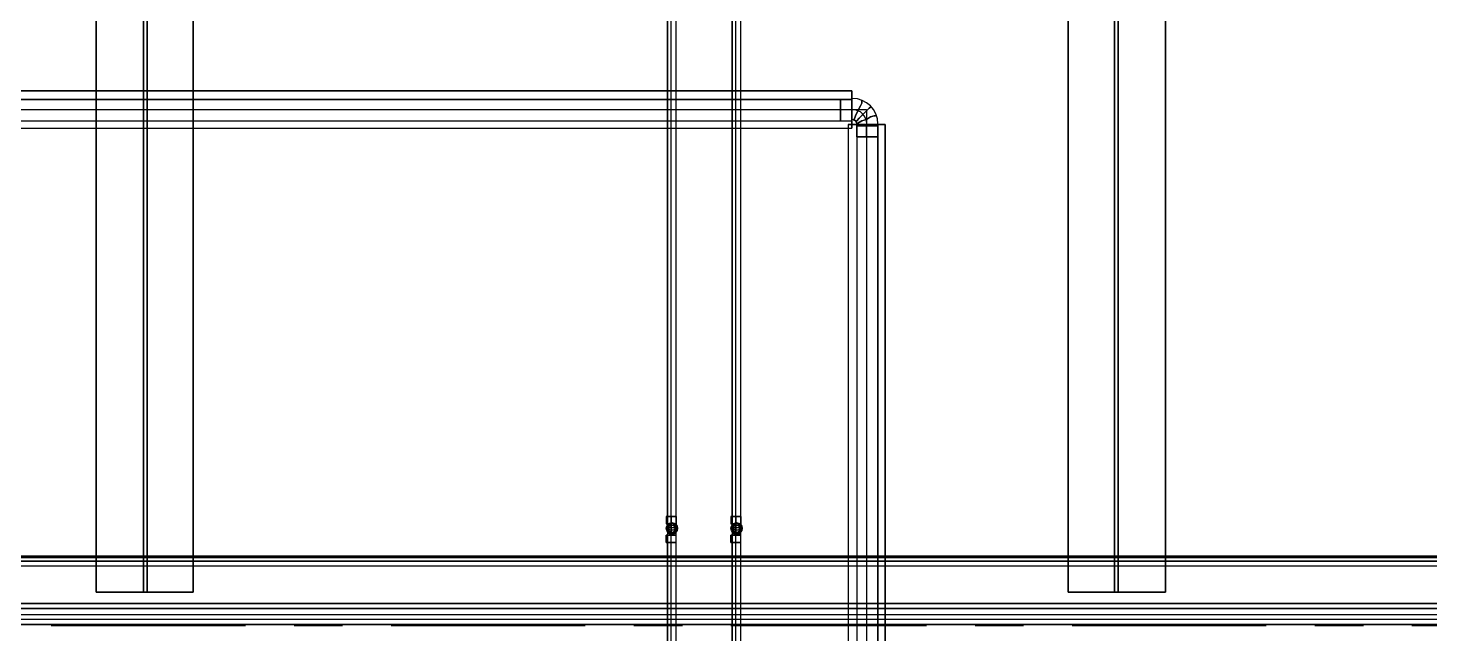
# Model space of a CAD drawing. Header units: metres. Extents: x 114 to 218, y 8 to 180.
# Drawn here: x 176.35 to 193.67, y 107.32 to 114.81 of the extents above; entities that cross this region are included whole.
import ezdxf

# ---------------------------------------------------------------- set-up
doc = ezdxf.new("R2010")
doc.units = ezdxf.units.M
doc.header["$MEASUREMENT"] = 0
for name, color, linetype in [('_Route', 7, 'Continuous'), ('A-2D-I-WALL', 7, 'Continuous'), ('A-3D-I-WALL', 7, 'Continuous'), ('A_GRID', 7, 'Continuous'), ('PI-HWR-Fitting', 7, 'Continuous'), ('PI-HWR-Pipe', 7, 'Continuous'), ('PI-HWS-Fitting', 7, 'Continuous'), ('PI-HWS-Pipe', 7, 'Continuous'), ('PL-DCW-Fitting', 7, 'Continuous'), ('PL-DCW-Pipe', 7, 'Continuous'), ('PL-DCW-Pipe_Fitting-Insulation', 7, 'Continuous'), ('S-3D-BEAM', 7, 'Continuous')]:
    doc.layers.add(name, color=color, linetype=linetype)

msp = doc.modelspace()

# ---------------------------------------------------------------- linework, layer by layer
at = {"layer": '_Route', "color": 4, "true_color": 0x00ffff}
msp.add_lwpolyline([(126.489, 113.804), (186.708, 113.804), (186.708, 89.378), (181.863, 89.378), (181.863, 86.04)], dxfattribs=at)
msp.add_lwpolyline([(126.489, 113.804), (186.708, 113.804), (186.708, 89.378), (181.863, 89.378), (181.863, 86.04)], dxfattribs=at)
at = {"layer": 'A-2D-I-WALL', "color": 9, "true_color": 0xbababa}
for points in [[(199.229, 108.282), (170.358, 108.282), (170.358, 107.436)], [(199.291, 108.221), (170.358, 108.221)], [(197.783, 108.159), (170.358, 108.159)], [(197.183, 107.559), (170.358, 107.559)], [(197.122, 107.498), (170.358, 107.498)], [(170.358, 107.436), (197.06, 107.436)]]:
    msp.add_lwpolyline(points, dxfattribs=at)
at = {"layer": 'A-3D-I-WALL', "color": 42, "true_color": 0xdda500}
for points in [[(197.06, 108.221), (197.783, 108.221), (197.845, 108.221), (197.845, 108.282), (197.783, 108.282), (197.06, 108.282), (165.897, 108.282), (165.835, 108.282), (165.589, 108.282), (165.528, 108.282), (165.528, 108.221), (165.897, 108.221), (197.06, 108.221)], [(197.06, 108.282), (165.897, 108.282)], [(197.06, 107.436), (197.06, 108.282), (197.06, 107.436), (165.897, 107.436), (166.312, 107.436), (170.358, 107.436), (197.06, 107.436)], [(170.358, 107.436), (170.358, 108.282), (197.06, 108.282)], [(197.06, 108.221), (197.783, 108.221), (197.783, 108.159), (197.183, 108.159), (197.06, 108.159), (165.897, 108.159), (165.835, 108.159), (165.835, 107.559), (165.897, 107.559)], [(197.06, 108.159), (197.183, 108.159), (197.183, 107.559), (197.122, 107.559), (197.06, 107.559), (165.897, 107.559), (165.835, 107.559), (165.835, 107.498), (165.897, 107.498)], [(165.897, 107.436), (197.06, 107.436), (197.06, 107.498), (165.897, 107.498), (165.897, 107.436)]]:
    msp.add_lwpolyline(points, dxfattribs=at)
at = {"layer": 'A_GRID', "color": 1, "true_color": 0xff0000}
for points in [[(179.033, 107.421), (176.633, 107.421)], [(180.233, 107.421), (179.633, 107.421)], [(183.232, 107.421), (180.833, 107.421)], [(184.432, 107.421), (183.832, 107.421)], [(187.447, 107.421), (185.032, 107.421)], [(188.647, 107.421), (188.047, 107.421)], [(191.646, 107.421), (189.246, 107.421)], [(192.846, 107.421), (192.246, 107.421)], [(195.845, 107.421), (193.446, 107.421)]]:
    msp.add_lwpolyline(points, dxfattribs=at)
at = {"layer": 'PI-HWR-Fitting', "color": 5, "true_color": 0x0000ff}
for points in [[(185.155, 108.774), (185.14, 108.774), (185.093, 108.774), (185.063, 108.774), (185.047, 108.774), (185.063, 108.774), (185.093, 108.774), (185.14, 108.774), (185.155, 108.774), (185.14, 108.774), (185.093, 108.774), (185.047, 108.774), (185.032, 108.774), (185.047, 108.774), (185.093, 108.774), (185.14, 108.774), (185.155, 108.774)], [(185.032, 108.774), (185.032, 108.682)], [(185.032, 108.774), (185.032, 108.682)], [(185.032, 108.682), (185.047, 108.682), (185.093, 108.682), (185.14, 108.682), (185.155, 108.682), (185.14, 108.682), (185.093, 108.682), (185.047, 108.682), (185.032, 108.682)], [(185.032, 108.621), (185.032, 108.621)], [(185.032, 108.621), (185.032, 108.621)], [(185.047, 108.774), (185.047, 108.682)], [(185.047, 108.774), (185.047, 108.682)], [(185.155, 108.682), (185.14, 108.682), (185.093, 108.682), (185.063, 108.682), (185.047, 108.682), (185.063, 108.682), (185.093, 108.682), (185.14, 108.682), (185.155, 108.682)], [(185.047, 108.682), (185.063, 108.682), (185.093, 108.682), (185.14, 108.682), (185.155, 108.682), (185.14, 108.682), (185.093, 108.682), (185.063, 108.682), (185.047, 108.682), (185.063, 108.682), (185.093, 108.682), (185.14, 108.682), (185.155, 108.682), (185.14, 108.682), (185.093, 108.682), (185.063, 108.682), (185.047, 108.682)], [(185.047, 108.682), (185.047, 108.682)], [(185.047, 108.682), (185.047, 108.636), (185.047, 108.621)], [(185.047, 108.682), (185.047, 108.682)], [(185.047, 108.682), (185.047, 108.636), (185.047, 108.621)], [(185.047, 108.621), (185.047, 108.621)], [(185.047, 108.621), (185.047, 108.621)], [(185.155, 108.544), (185.14, 108.544), (185.093, 108.544), (185.063, 108.544), (185.047, 108.544), (185.063, 108.544), (185.093, 108.544), (185.14, 108.544), (185.155, 108.544), (185.155, 108.59), (185.155, 108.621)], [(185.047, 108.621), (185.047, 108.59), (185.047, 108.544)], [(185.047, 108.621), (185.047, 108.59), (185.047, 108.544)], [(185.047, 108.621), (185.047, 108.621)], [(185.047, 108.621), (185.047, 108.621)], [(185.093, 108.774), (185.093, 108.682)], [(185.093, 108.774), (185.093, 108.682)], [(185.093, 108.774), (185.093, 108.682)], [(185.093, 108.774), (185.093, 108.682)], [(185.093, 108.774), (185.093, 108.774)], [(185.093, 108.774), (185.093, 108.774)], [(185.093, 108.682), (185.093, 108.682)], [(185.093, 108.682), (185.093, 108.682)], [(185.093, 108.682), (185.093, 108.682)], [(185.093, 108.682), (185.093, 108.682)], [(185.093, 108.682), (185.093, 108.621), (185.093, 108.574), (185.093, 108.559)], [(185.093, 108.682), (185.093, 108.667)], [(185.093, 108.682), (185.093, 108.682)], [(185.093, 108.682), (185.093, 108.682)], [(185.093, 108.667), (185.093, 108.667)], [(185.093, 108.667), (185.093, 108.667)], [(185.093, 108.667), (185.093, 108.651), (185.093, 108.605), (185.093, 108.544)], [(185.093, 108.667), (185.093, 108.667)], [(185.093, 108.667), (185.093, 108.667)], [(185.093, 108.667), (185.093, 108.667)], [(185.093, 108.667), (185.093, 108.667)], [(185.093, 108.667), (185.093, 108.667)], [(185.093, 108.667), (185.093, 108.667)], [(185.155, 108.774), (185.155, 108.682)], [(185.155, 108.774), (185.155, 108.682)], [(185.155, 108.682), (185.155, 108.774)], [(185.155, 108.682), (185.155, 108.774)], [(185.155, 108.682), (185.155, 108.682)], [(185.155, 108.682), (185.155, 108.636), (185.155, 108.621)], [(185.155, 108.682), (185.155, 108.682)], [(185.155, 108.621), (185.155, 108.636), (185.155, 108.682)], [(185.155, 108.621), (185.155, 108.621)], [(185.155, 108.621), (185.155, 108.621)], [(185.155, 108.621), (185.155, 108.621)], [(185.155, 108.544), (185.155, 108.59), (185.155, 108.621)], [(185.155, 108.621), (185.155, 108.621)], [(185.155, 108.621), (185.155, 108.621)], [(185.155, 108.621), (185.155, 108.621)], [(185.155, 108.544), (185.14, 108.544), (185.093, 108.544), (185.047, 108.544), (185.032, 108.544), (185.047, 108.544), (185.093, 108.544), (185.14, 108.544), (185.155, 108.544)], [(185.032, 108.451), (185.032, 108.544)], [(185.032, 108.544), (185.032, 108.451)], [(185.032, 108.451), (185.047, 108.451), (185.093, 108.451), (185.14, 108.451), (185.155, 108.451), (185.14, 108.451), (185.093, 108.451), (185.047, 108.451), (185.063, 108.451), (185.093, 108.451), (185.14, 108.451), (185.155, 108.451), (185.14, 108.451), (185.093, 108.451), (185.063, 108.451), (185.047, 108.451), (185.032, 108.451)], [(185.047, 108.544), (185.063, 108.544), (185.093, 108.544), (185.14, 108.544), (185.155, 108.544), (185.14, 108.544), (185.093, 108.544), (185.063, 108.544), (185.047, 108.544)], [(185.155, 108.544), (185.14, 108.544), (185.093, 108.544), (185.063, 108.544), (185.047, 108.544), (185.063, 108.544), (185.093, 108.544), (185.14, 108.544), (185.155, 108.544)], [(185.047, 108.544), (185.063, 108.544), (185.093, 108.544), (185.14, 108.544), (185.155, 108.544), (185.14, 108.544), (185.093, 108.544), (185.063, 108.544), (185.047, 108.544)], [(185.047, 108.451), (185.047, 108.544)], [(185.047, 108.544), (185.047, 108.544)], [(185.047, 108.544), (185.047, 108.451)], [(185.047, 108.544), (185.047, 108.544)], [(185.093, 108.559), (185.093, 108.559)], [(185.093, 108.559), (185.093, 108.559)], [(185.093, 108.559), (185.093, 108.559)], [(185.093, 108.559), (185.093, 108.544)], [(185.093, 108.559), (185.093, 108.559)], [(185.093, 108.559), (185.093, 108.559)], [(185.093, 108.559), (185.093, 108.559)], [(185.093, 108.559), (185.093, 108.559)], [(185.093, 108.559), (185.093, 108.559)], [(185.093, 108.559), (185.093, 108.559)], [(185.093, 108.559), (185.093, 108.559)], [(185.093, 108.559), (185.093, 108.559)], [(185.093, 108.559), (185.093, 108.559)], [(185.093, 108.451), (185.093, 108.544)], [(185.093, 108.451), (185.093, 108.544)], [(185.093, 108.451), (185.093, 108.544)], [(185.093, 108.451), (185.093, 108.544)], [(185.093, 108.544), (185.093, 108.544)], [(185.093, 108.544), (185.093, 108.544)], [(185.093, 108.544), (185.093, 108.544)], [(185.093, 108.544), (185.093, 108.544)], [(185.093, 108.451), (185.093, 108.451)], [(185.093, 108.451), (185.093, 108.451)], [(185.155, 108.451), (185.155, 108.544)], [(185.155, 108.451), (185.155, 108.544)], [(185.155, 108.544), (185.155, 108.544)], [(185.155, 108.451), (185.155, 108.544)], [(185.155, 108.451), (185.155, 108.544)]]:
    msp.add_lwpolyline(points, dxfattribs=at)
for centre, radius in [((185.101, 108.628), 0.0692), ((185.101, 108.628), 0.0692), ((185.101, 108.628), 0.0692), ((185.101, 108.628), 0.0692), ((185.101, 108.628), 0.0538), ((185.101, 108.628), 0.0538), ((185.101, 108.628), 0.0538), ((185.101, 108.628), 0.0538), ((185.101, 108.628), 0.0538), ((185.101, 108.628), 0.0538), ((185.101, 108.628), 0.0538), ((185.101, 108.628), 0.0538), ((185.101, 108.628), 0.0538), ((185.101, 108.628), 0.0538), ((185.101, 108.613), 0.0538)]:
    msp.add_circle(centre, radius, dxfattribs=at)
for radius, start, end in [(0.0538, 0, 302.7009), (0.0538, 302.7858, 237.265), (0.0539, 237.3395, 180.0274), (0.0538, 90, 180), (0.0538, 180, 122.6948), (0.0539, 57.3395, 0.0636), (0.0538, 122.7308, 57.2644), (0.0538, 180, 270), (0.0538, 0, 90), (0.0538, 270, 0)]:
    msp.add_arc((185.101, 108.628), radius, start, end, dxfattribs=at)
for points, start_tangent, end_tangent in [([(185.101, 108.682), (185.047, 108.659)], (-1, 0), (0, -1)), ([(185.101, 108.682), (185.047, 108.644)], (-1, 0), (0, -1)), ([(185.047, 108.659), (185.101, 108.636)], (0, -1), (1, 0)), ([(185.047, 108.644), (185.101, 108.605)], (0, -1), (1, 0)), ([(185.101, 108.636), (185.047, 108.598)], (-1, 0), (0, -1)), ([(185.155, 108.659), (185.101, 108.682)], (0, 1), (-1, 0)), ([(185.155, 108.644), (185.101, 108.682)], (0, 1), (-1, 0)), ([(185.101, 108.636), (185.155, 108.659)], (1, 0), (0, 1)), ([(185.101, 108.605), (185.155, 108.644)], (1, 0), (0, 1)), ([(185.155, 108.598), (185.101, 108.636)], (0, 1), (-1, 0)), ([(185.101, 108.605), (185.047, 108.582)], (-1, 0), (0, -1)), ([(185.047, 108.598), (185.101, 108.559)], (0, -1), (1, 0)), ([(185.047, 108.582), (185.101, 108.559)], (0, -1), (1, 0)), ([(185.155, 108.582), (185.101, 108.605)], (0, 1), (-1, 0)), ([(185.101, 108.559), (185.155, 108.598)], (1, 0), (0, 1)), ([(185.101, 108.559), (185.155, 108.582)], (1, 0), (0, 1))]:
    msp.add_spline(points, degree=3, dxfattribs=dict(at, start_tangent=start_tangent, end_tangent=end_tangent))
at = {"layer": 'PI-HWR-Pipe', "color": 5, "true_color": 0x0000ff}
for points in [[(185.093, 106.359), (185.093, 108.621), (185.093, 140.599), (126.489, 140.599)], [(185.047, 108.682), (185.047, 129.724)], [(185.047, 129.724), (185.047, 108.682)], [(185.093, 108.682), (185.093, 129.724)], [(185.093, 108.682), (185.093, 129.724)], [(185.155, 108.682), (185.155, 129.724)], [(185.155, 108.682), (185.155, 129.724)], [(185.047, 108.682), (185.063, 108.682), (185.093, 108.682), (185.14, 108.682), (185.155, 108.682), (185.14, 108.682), (185.093, 108.682), (185.063, 108.682), (185.047, 108.682)], [(185.047, 108.621), (185.047, 108.621)], [(185.093, 108.667), (185.093, 108.667)], [(185.155, 108.682), (185.155, 108.682)], [(185.155, 108.621), (185.155, 108.621)], [(185.155, 108.544), (185.14, 108.544), (185.093, 108.544), (185.063, 108.544), (185.047, 108.544), (185.063, 108.544), (185.093, 108.544), (185.14, 108.544), (185.155, 108.544)], [(185.047, 106.359), (185.047, 108.544)], [(185.047, 108.544), (185.047, 106.359)], [(185.093, 108.559), (185.093, 108.559)], [(185.093, 106.359), (185.093, 108.544)], [(185.093, 106.359), (185.093, 108.544)], [(185.155, 106.359), (185.155, 108.544)], [(185.155, 108.544), (185.155, 108.544)], [(185.155, 106.359), (185.155, 108.544)], [(185.093, 107.452), (185.093, 107.452)]]:
    msp.add_lwpolyline(points, dxfattribs=at)
msp.add_circle((185.101, 108.628), 0.0538, dxfattribs=at)
msp.add_circle((185.101, 108.628), 0.0538, dxfattribs=at)
at = {"layer": 'PI-HWS-Fitting', "color": 1, "true_color": 0xff0000}
for points in [[(184.355, 108.774), (184.34, 108.774), (184.294, 108.774), (184.263, 108.774), (184.247, 108.774), (184.263, 108.774), (184.294, 108.774), (184.34, 108.774), (184.355, 108.774), (184.34, 108.774), (184.294, 108.774), (184.247, 108.774), (184.232, 108.774), (184.247, 108.774), (184.294, 108.774), (184.34, 108.774), (184.355, 108.774)], [(184.232, 108.774), (184.232, 108.682)], [(184.232, 108.774), (184.232, 108.682)], [(184.232, 108.682), (184.247, 108.682), (184.294, 108.682), (184.34, 108.682), (184.355, 108.682), (184.34, 108.682), (184.294, 108.682), (184.247, 108.682), (184.232, 108.682)], [(184.232, 108.621), (184.232, 108.621)], [(184.232, 108.621), (184.232, 108.621)], [(184.247, 108.774), (184.247, 108.682)], [(184.247, 108.774), (184.247, 108.682)], [(184.355, 108.682), (184.34, 108.682), (184.294, 108.682), (184.263, 108.682), (184.247, 108.682), (184.263, 108.682), (184.294, 108.682), (184.34, 108.682), (184.355, 108.682)], [(184.247, 108.682), (184.263, 108.682), (184.294, 108.682), (184.34, 108.682), (184.355, 108.682), (184.34, 108.682), (184.294, 108.682), (184.263, 108.682), (184.247, 108.682), (184.263, 108.682), (184.294, 108.682), (184.34, 108.682), (184.355, 108.682), (184.34, 108.682), (184.294, 108.682), (184.263, 108.682), (184.247, 108.682)], [(184.247, 108.682), (184.247, 108.682)], [(184.247, 108.682), (184.247, 108.636), (184.247, 108.621)], [(184.247, 108.682), (184.247, 108.682)], [(184.247, 108.682), (184.247, 108.636), (184.247, 108.621)], [(184.247, 108.621), (184.247, 108.621)], [(184.247, 108.621), (184.247, 108.621)], [(184.355, 108.544), (184.34, 108.544), (184.294, 108.544), (184.263, 108.544), (184.247, 108.544), (184.263, 108.544), (184.294, 108.544), (184.34, 108.544), (184.355, 108.544), (184.355, 108.59), (184.355, 108.621)], [(184.247, 108.621), (184.247, 108.59), (184.247, 108.544)], [(184.247, 108.621), (184.247, 108.59), (184.247, 108.544)], [(184.247, 108.621), (184.247, 108.621)], [(184.247, 108.621), (184.247, 108.621)], [(184.294, 108.774), (184.294, 108.682)], [(184.294, 108.774), (184.294, 108.682)], [(184.294, 108.774), (184.294, 108.682)], [(184.294, 108.774), (184.294, 108.682)], [(184.294, 108.774), (184.294, 108.774)], [(184.294, 108.774), (184.294, 108.774)], [(184.294, 108.682), (184.294, 108.682)], [(184.294, 108.682), (184.294, 108.682)], [(184.294, 108.682), (184.294, 108.682)], [(184.294, 108.682), (184.294, 108.682)], [(184.294, 108.682), (184.294, 108.621), (184.294, 108.574), (184.294, 108.559)], [(184.294, 108.682), (184.294, 108.667)], [(184.294, 108.682), (184.294, 108.682)], [(184.294, 108.682), (184.294, 108.682)], [(184.294, 108.667), (184.294, 108.667)], [(184.294, 108.667), (184.294, 108.667)], [(184.294, 108.667), (184.294, 108.651), (184.294, 108.605), (184.294, 108.544)], [(184.294, 108.667), (184.294, 108.667)], [(184.294, 108.667), (184.294, 108.667)], [(184.294, 108.667), (184.294, 108.667)], [(184.294, 108.667), (184.294, 108.667)], [(184.294, 108.667), (184.294, 108.667)], [(184.294, 108.667), (184.294, 108.667)], [(184.355, 108.774), (184.355, 108.682)], [(184.355, 108.774), (184.355, 108.682)], [(184.355, 108.682), (184.355, 108.774)], [(184.355, 108.682), (184.355, 108.774)], [(184.355, 108.682), (184.355, 108.682)], [(184.355, 108.682), (184.355, 108.636), (184.355, 108.621)], [(184.355, 108.682), (184.355, 108.682)], [(184.355, 108.621), (184.355, 108.636), (184.355, 108.682)], [(184.355, 108.621), (184.355, 108.621)], [(184.355, 108.621), (184.355, 108.621)], [(184.355, 108.621), (184.355, 108.621)], [(184.355, 108.544), (184.355, 108.59), (184.355, 108.621)], [(184.355, 108.621), (184.355, 108.621)], [(184.355, 108.621), (184.355, 108.621)], [(184.355, 108.621), (184.355, 108.621)], [(184.355, 108.544), (184.34, 108.544), (184.294, 108.544), (184.247, 108.544), (184.232, 108.544), (184.247, 108.544), (184.294, 108.544), (184.34, 108.544), (184.355, 108.544)], [(184.232, 108.451), (184.232, 108.544)], [(184.232, 108.544), (184.232, 108.451)], [(184.232, 108.451), (184.247, 108.451), (184.294, 108.451), (184.34, 108.451), (184.355, 108.451), (184.34, 108.451), (184.294, 108.451), (184.247, 108.451), (184.263, 108.451), (184.294, 108.451), (184.34, 108.451), (184.355, 108.451), (184.34, 108.451), (184.294, 108.451), (184.263, 108.451), (184.247, 108.451), (184.232, 108.451)], [(184.247, 108.544), (184.263, 108.544), (184.294, 108.544), (184.34, 108.544), (184.355, 108.544), (184.34, 108.544), (184.294, 108.544), (184.263, 108.544), (184.247, 108.544)], [(184.355, 108.544), (184.34, 108.544), (184.294, 108.544), (184.263, 108.544), (184.247, 108.544), (184.263, 108.544), (184.294, 108.544), (184.34, 108.544), (184.355, 108.544)], [(184.247, 108.544), (184.263, 108.544), (184.294, 108.544), (184.34, 108.544), (184.355, 108.544), (184.34, 108.544), (184.294, 108.544), (184.263, 108.544), (184.247, 108.544)], [(184.247, 108.451), (184.247, 108.544)], [(184.247, 108.544), (184.247, 108.544)], [(184.247, 108.544), (184.247, 108.451)], [(184.247, 108.544), (184.247, 108.544)], [(184.294, 108.559), (184.294, 108.559)], [(184.294, 108.559), (184.294, 108.559)], [(184.294, 108.559), (184.294, 108.559)], [(184.294, 108.559), (184.294, 108.544)], [(184.294, 108.559), (184.294, 108.559)], [(184.294, 108.559), (184.294, 108.559)], [(184.294, 108.559), (184.294, 108.559)], [(184.294, 108.559), (184.294, 108.559)], [(184.294, 108.559), (184.294, 108.559)], [(184.294, 108.559), (184.294, 108.559)], [(184.294, 108.559), (184.294, 108.559)], [(184.294, 108.559), (184.294, 108.559)], [(184.294, 108.559), (184.294, 108.559)], [(184.294, 108.451), (184.294, 108.544)], [(184.294, 108.451), (184.294, 108.544)], [(184.294, 108.451), (184.294, 108.544)], [(184.294, 108.451), (184.294, 108.544)], [(184.294, 108.544), (184.294, 108.544)], [(184.294, 108.544), (184.294, 108.544)], [(184.294, 108.544), (184.294, 108.544)], [(184.294, 108.544), (184.294, 108.544)], [(184.294, 108.451), (184.294, 108.451)], [(184.294, 108.451), (184.294, 108.451)], [(184.355, 108.451), (184.355, 108.544)], [(184.355, 108.451), (184.355, 108.544)], [(184.355, 108.544), (184.355, 108.544)], [(184.355, 108.451), (184.355, 108.544)], [(184.355, 108.451), (184.355, 108.544)]]:
    msp.add_lwpolyline(points, dxfattribs=at)
for centre, radius in [((184.301, 108.628), 0.0692), ((184.301, 108.628), 0.0692), ((184.301, 108.628), 0.0692), ((184.301, 108.628), 0.0692), ((184.301, 108.628), 0.0538), ((184.301, 108.628), 0.0538), ((184.301, 108.628), 0.0538), ((184.301, 108.628), 0.0538), ((184.301, 108.628), 0.0538), ((184.301, 108.628), 0.0538), ((184.301, 108.628), 0.0538), ((184.301, 108.628), 0.0538), ((184.301, 108.628), 0.0538), ((184.301, 108.628), 0.0538), ((184.301, 108.613), 0.0538)]:
    msp.add_circle(centre, radius, dxfattribs=at)
for radius, start, end in [(0.0538, 0, 302.6932), (0.0538, 302.766, 237.2804), (0.0539, 237.3586, 180.0522), (0.0538, 90, 180), (0.0538, 180, 122.7085), (0.0539, 57.3203, 0.0387), (0.0539, 122.7506, 57.3112), (0.0538, 180, 270), (0.0538, 0, 90), (0.0538, 270, 0)]:
    msp.add_arc((184.301, 108.628), radius, start, end, dxfattribs=at)
for points, start_tangent, end_tangent in [([(184.301, 108.682), (184.247, 108.659)], (-1, 0), (0, -1)), ([(184.301, 108.682), (184.247, 108.644)], (-1, 0), (0, -1)), ([(184.247, 108.659), (184.301, 108.636)], (0, -1), (1, 0)), ([(184.247, 108.644), (184.301, 108.605)], (0, -1), (1, 0)), ([(184.301, 108.636), (184.247, 108.598)], (-1, 0), (0, -1)), ([(184.355, 108.659), (184.301, 108.682)], (0, 1), (-1, 0)), ([(184.355, 108.644), (184.301, 108.682)], (0, 1), (-1, 0)), ([(184.301, 108.636), (184.355, 108.659)], (1, 0), (0, 1)), ([(184.301, 108.605), (184.355, 108.644)], (1, 0), (0, 1)), ([(184.355, 108.598), (184.301, 108.636)], (0, 1), (-1, 0)), ([(184.301, 108.605), (184.247, 108.582)], (-1, 0), (0, -1)), ([(184.247, 108.598), (184.301, 108.559)], (0, -1), (1, 0)), ([(184.247, 108.582), (184.301, 108.559)], (0, -1), (1, 0)), ([(184.355, 108.582), (184.301, 108.605)], (0, 1), (-1, 0)), ([(184.301, 108.559), (184.355, 108.598)], (1, 0), (0, 1)), ([(184.301, 108.559), (184.355, 108.582)], (1, 0), (0, 1))]:
    msp.add_spline(points, degree=3, dxfattribs=dict(at, start_tangent=start_tangent, end_tangent=end_tangent))
at = {"layer": 'PI-HWS-Pipe', "color": 1, "true_color": 0xff0000}
for points in [[(184.294, 106.359), (184.294, 108.621), (184.294, 139.907), (126.489, 139.907)], [(184.247, 108.682), (184.247, 129.124)], [(184.247, 129.124), (184.247, 108.682)], [(184.294, 108.682), (184.294, 129.124)], [(184.294, 108.682), (184.294, 129.124)], [(184.355, 108.682), (184.355, 129.124)], [(184.355, 108.682), (184.355, 129.124)], [(184.247, 108.682), (184.263, 108.682), (184.294, 108.682), (184.34, 108.682), (184.355, 108.682), (184.34, 108.682), (184.294, 108.682), (184.263, 108.682), (184.247, 108.682)], [(184.247, 108.621), (184.247, 108.621)], [(184.294, 108.667), (184.294, 108.667)], [(184.355, 108.682), (184.355, 108.682)], [(184.355, 108.621), (184.355, 108.621)], [(184.355, 108.544), (184.34, 108.544), (184.294, 108.544), (184.263, 108.544), (184.247, 108.544), (184.263, 108.544), (184.294, 108.544), (184.34, 108.544), (184.355, 108.544)], [(184.247, 106.359), (184.247, 108.544)], [(184.247, 108.544), (184.247, 106.359)], [(184.294, 108.559), (184.294, 108.559)], [(184.294, 106.359), (184.294, 108.544)], [(184.294, 106.359), (184.294, 108.544)], [(184.355, 106.359), (184.355, 108.544)], [(184.355, 108.544), (184.355, 108.544)], [(184.355, 106.359), (184.355, 108.544)], [(184.294, 107.452), (184.294, 107.452)]]:
    msp.add_lwpolyline(points, dxfattribs=at)
msp.add_circle((184.301, 108.628), 0.0538, dxfattribs=at)
msp.add_circle((184.301, 108.628), 0.0538, dxfattribs=at)
at = {"layer": 'PL-DCW-Fitting', "color": 152, "true_color": 0x006edd}
for points in [[(186.385, 113.927), (186.385, 113.912), (186.385, 113.866), (186.385, 113.804), (186.385, 113.727), (186.385, 113.681), (186.385, 113.666), (186.385, 113.681), (186.385, 113.727), (186.385, 113.804), (186.385, 113.866), (186.385, 113.912), (186.385, 113.927), (186.385, 113.912), (186.385, 113.866), (186.385, 113.804), (186.385, 113.727), (186.385, 113.681), (186.385, 113.666), (186.385, 113.681), (186.385, 113.727), (186.385, 113.804), (186.385, 113.866), (186.385, 113.912), (186.385, 113.927)], [(186.385, 113.927), (186.524, 113.927)], [(186.385, 113.927), (186.524, 113.927)], [(186.385, 113.927), (186.385, 113.927)], [(186.385, 113.927), (186.385, 113.927)], [(186.524, 113.927), (186.385, 113.927)], [(186.524, 113.927), (186.385, 113.927)], [(186.385, 113.927), (186.385, 113.912), (186.385, 113.866), (186.385, 113.804), (186.385, 113.727), (186.385, 113.681), (186.385, 113.666), (186.385, 113.681), (186.385, 113.727), (186.385, 113.804), (186.385, 113.866), (186.385, 113.912), (186.385, 113.927), (186.385, 113.912), (186.385, 113.866), (186.385, 113.804), (186.385, 113.727), (186.385, 113.681), (186.385, 113.666), (186.385, 113.681), (186.385, 113.727), (186.385, 113.804), (186.385, 113.866), (186.385, 113.912), (186.385, 113.927)], [(186.385, 113.927), (186.524, 113.927)], [(186.385, 113.927), (186.524, 113.927)], [(186.385, 113.927), (186.385, 113.927)], [(186.385, 113.927), (186.385, 113.927)], [(186.524, 113.927), (186.385, 113.927)], [(186.524, 113.927), (186.385, 113.927)], [(186.524, 113.666), (186.524, 113.681), (186.524, 113.727), (186.524, 113.804), (186.524, 113.866), (186.524, 113.912), (186.524, 113.927), (186.524, 113.912), (186.524, 113.866), (186.524, 113.804), (186.524, 113.727), (186.524, 113.681), (186.524, 113.666)], [(186.524, 113.927), (186.524, 113.912), (186.524, 113.866), (186.524, 113.804), (186.524, 113.727), (186.524, 113.681), (186.524, 113.666), (186.524, 113.681), (186.524, 113.727), (186.524, 113.804), (186.524, 113.866), (186.524, 113.912), (186.524, 113.927)], [(186.524, 113.666), (186.524, 113.681), (186.524, 113.727), (186.524, 113.804), (186.524, 113.866), (186.524, 113.912), (186.524, 113.927), (186.524, 113.912), (186.524, 113.866), (186.524, 113.804), (186.524, 113.727), (186.524, 113.681), (186.524, 113.666)], [(186.524, 113.927), (186.524, 113.912), (186.524, 113.866), (186.524, 113.804), (186.524, 113.727), (186.524, 113.681), (186.524, 113.666), (186.524, 113.681), (186.524, 113.727), (186.524, 113.804), (186.524, 113.866), (186.524, 113.912), (186.524, 113.927)], [(186.524, 113.927), (186.524, 113.927)], [(186.524, 113.666), (186.524, 113.681), (186.524, 113.727), (186.524, 113.804), (186.524, 113.866), (186.524, 113.912), (186.524, 113.927), (186.524, 113.912), (186.524, 113.866), (186.524, 113.804), (186.524, 113.727), (186.524, 113.681), (186.524, 113.666)], [(186.524, 113.927), (186.524, 113.927)], [(186.524, 113.927), (186.524, 113.927)], [(186.524, 113.927), (186.524, 113.927)], [(186.524, 113.666), (186.524, 113.681), (186.524, 113.727), (186.524, 113.804), (186.524, 113.866), (186.524, 113.912), (186.524, 113.927), (186.524, 113.912), (186.524, 113.866), (186.524, 113.804), (186.524, 113.727), (186.524, 113.681), (186.524, 113.666)], [(186.524, 113.927), (186.524, 113.912), (186.524, 113.866), (186.524, 113.804), (186.524, 113.727), (186.524, 113.681), (186.524, 113.666), (186.524, 113.681), (186.524, 113.727), (186.524, 113.804), (186.524, 113.866), (186.524, 113.912), (186.524, 113.927)], [(186.524, 113.666), (186.524, 113.681), (186.524, 113.727), (186.524, 113.804), (186.524, 113.866), (186.524, 113.912), (186.524, 113.927), (186.524, 113.912), (186.524, 113.866), (186.524, 113.804), (186.524, 113.727), (186.524, 113.681), (186.524, 113.666)], [(186.524, 113.927), (186.524, 113.912), (186.524, 113.866), (186.524, 113.804), (186.524, 113.727), (186.524, 113.681), (186.524, 113.666), (186.524, 113.681), (186.524, 113.727), (186.524, 113.804), (186.524, 113.866), (186.524, 113.912), (186.524, 113.927)], [(186.524, 113.927), (186.524, 113.927)], [(186.524, 113.666), (186.524, 113.681), (186.524, 113.727), (186.524, 113.804), (186.524, 113.866), (186.524, 113.912), (186.524, 113.927), (186.524, 113.912), (186.524, 113.866), (186.524, 113.804), (186.524, 113.727), (186.524, 113.681), (186.524, 113.666)], [(186.524, 113.927), (186.524, 113.927)], [(186.524, 113.927), (186.524, 113.927)], [(186.524, 113.927), (186.524, 113.927)], [(186.555, 113.666), (186.555, 113.681), (186.57, 113.727), (186.601, 113.789), (186.632, 113.85), (186.647, 113.881), (186.647, 113.912), (186.647, 113.881), (186.632, 113.85), (186.601, 113.789), (186.57, 113.727), (186.555, 113.681), (186.555, 113.666)], [(186.555, 113.666), (186.555, 113.681), (186.57, 113.727), (186.601, 113.789), (186.632, 113.85), (186.647, 113.881), (186.647, 113.912), (186.647, 113.881), (186.632, 113.85), (186.601, 113.789), (186.57, 113.727), (186.555, 113.681), (186.555, 113.666)], [(186.57, 113.65), (186.585, 113.666), (186.616, 113.697), (186.662, 113.743), (186.708, 113.789), (186.739, 113.82), (186.755, 113.835), (186.739, 113.82), (186.708, 113.789), (186.662, 113.743), (186.616, 113.697), (186.585, 113.666), (186.57, 113.65)], [(186.57, 113.65), (186.585, 113.666), (186.616, 113.697), (186.662, 113.743), (186.708, 113.789), (186.739, 113.82), (186.755, 113.835), (186.739, 113.82), (186.708, 113.789), (186.662, 113.743), (186.616, 113.697), (186.585, 113.666), (186.57, 113.65)], [(186.385, 113.804), (186.524, 113.804)], [(186.385, 113.804), (186.524, 113.804)], [(186.385, 113.804), (186.524, 113.804)], [(186.385, 113.804), (186.524, 113.804)], [(186.385, 113.804), (186.524, 113.804)], [(186.385, 113.804), (186.524, 113.804)], [(186.385, 113.804), (186.524, 113.804)], [(186.385, 113.804), (186.524, 113.804)], [(186.385, 113.666), (186.524, 113.666)], [(186.385, 113.666), (186.524, 113.666)], [(186.385, 113.666), (186.524, 113.666)], [(186.385, 113.666), (186.524, 113.666)], [(186.385, 113.666), (186.524, 113.666)], [(186.385, 113.666), (186.524, 113.666)], [(186.385, 113.666), (186.524, 113.666)], [(186.385, 113.666), (186.524, 113.666)], [(186.524, 113.804), (186.524, 113.804)], [(186.524, 113.804), (186.524, 113.804)], [(186.524, 113.804), (186.524, 113.804)], [(186.524, 113.804), (186.524, 113.804)], [(186.524, 113.666), (186.524, 113.666)], [(186.524, 113.666), (186.524, 113.666)], [(186.524, 113.666), (186.524, 113.666)], [(186.524, 113.666), (186.524, 113.666)], [(186.524, 113.666), (186.524, 113.666)], [(186.524, 113.666), (186.524, 113.666)], [(186.524, 113.666), (186.524, 113.666)], [(186.524, 113.666), (186.524, 113.666)], [(186.585, 113.635), (186.601, 113.635), (186.647, 113.666), (186.708, 113.681), (186.755, 113.712), (186.801, 113.727), (186.816, 113.727), (186.801, 113.727), (186.755, 113.712), (186.708, 113.681), (186.647, 113.666), (186.601, 113.635), (186.585, 113.635)], [(186.585, 113.635), (186.601, 113.635), (186.647, 113.666), (186.708, 113.681), (186.755, 113.712), (186.801, 113.727), (186.816, 113.727), (186.801, 113.727), (186.755, 113.712), (186.708, 113.681), (186.647, 113.666), (186.601, 113.635), (186.585, 113.635)], [(186.847, 113.62), (186.832, 113.62), (186.785, 113.62), (186.708, 113.62), (186.647, 113.62), (186.601, 113.62), (186.585, 113.62), (186.601, 113.62), (186.647, 113.62), (186.708, 113.62), (186.785, 113.62), (186.832, 113.62), (186.847, 113.62)], [(186.847, 113.62), (186.832, 113.62), (186.785, 113.62), (186.708, 113.62), (186.647, 113.62), (186.601, 113.62), (186.585, 113.62), (186.601, 113.62), (186.647, 113.62), (186.708, 113.62), (186.785, 113.62), (186.832, 113.62), (186.847, 113.62), (186.832, 113.62), (186.785, 113.62), (186.708, 113.62), (186.647, 113.62), (186.601, 113.62), (186.585, 113.62), (186.601, 113.62), (186.647, 113.62), (186.708, 113.62), (186.785, 113.62), (186.832, 113.62), (186.847, 113.62)], [(186.585, 113.466), (186.585, 113.62)], [(186.585, 113.62), (186.585, 113.62)], [(186.585, 113.62), (186.585, 113.62)], [(186.585, 113.62), (186.585, 113.62)], [(186.585, 113.62), (186.585, 113.466)], [(186.585, 113.62), (186.585, 113.62)], [(186.847, 113.62), (186.832, 113.62), (186.785, 113.62), (186.708, 113.62), (186.647, 113.62), (186.601, 113.62), (186.585, 113.62), (186.601, 113.62), (186.647, 113.62), (186.708, 113.62), (186.785, 113.62), (186.832, 113.62), (186.847, 113.62)], [(186.847, 113.62), (186.832, 113.62), (186.785, 113.62), (186.708, 113.62), (186.647, 113.62), (186.601, 113.62), (186.585, 113.62), (186.601, 113.62), (186.647, 113.62), (186.708, 113.62), (186.785, 113.62), (186.832, 113.62), (186.847, 113.62), (186.832, 113.62), (186.785, 113.62), (186.708, 113.62), (186.647, 113.62), (186.601, 113.62), (186.585, 113.62), (186.601, 113.62), (186.647, 113.62), (186.708, 113.62), (186.785, 113.62), (186.832, 113.62), (186.847, 113.62)], [(186.585, 113.466), (186.585, 113.62)], [(186.585, 113.62), (186.585, 113.62)], [(186.585, 113.62), (186.585, 113.62)], [(186.585, 113.62), (186.585, 113.62)], [(186.585, 113.62), (186.585, 113.466)], [(186.585, 113.62), (186.585, 113.62)], [(186.585, 113.604), (186.601, 113.604), (186.647, 113.604), (186.708, 113.604), (186.785, 113.604), (186.832, 113.604), (186.847, 113.604), (186.832, 113.604), (186.785, 113.604), (186.708, 113.604), (186.647, 113.604), (186.601, 113.604), (186.585, 113.604)], [(186.585, 113.466), (186.585, 113.604)], [(186.585, 113.604), (186.585, 113.466)], [(186.585, 113.604), (186.601, 113.604), (186.647, 113.604), (186.708, 113.604), (186.785, 113.604), (186.832, 113.604), (186.847, 113.604), (186.832, 113.604), (186.785, 113.604), (186.708, 113.604), (186.647, 113.604), (186.601, 113.604), (186.585, 113.604)], [(186.585, 113.466), (186.585, 113.604)], [(186.585, 113.604), (186.585, 113.466)], [(186.585, 113.466), (186.601, 113.466), (186.647, 113.466), (186.708, 113.466), (186.785, 113.466), (186.832, 113.466), (186.847, 113.466), (186.832, 113.466), (186.785, 113.466), (186.708, 113.466), (186.647, 113.466), (186.601, 113.466), (186.585, 113.466), (186.601, 113.466), (186.647, 113.466), (186.708, 113.466), (186.785, 113.466), (186.832, 113.466), (186.847, 113.466), (186.832, 113.466), (186.785, 113.466), (186.708, 113.466), (186.647, 113.466), (186.601, 113.466), (186.585, 113.466)], [(186.585, 113.466), (186.585, 113.466)], [(186.585, 113.466), (186.585, 113.466)], [(186.585, 113.466), (186.601, 113.466), (186.647, 113.466), (186.708, 113.466), (186.785, 113.466), (186.832, 113.466), (186.847, 113.466), (186.832, 113.466), (186.785, 113.466), (186.708, 113.466), (186.647, 113.466), (186.601, 113.466), (186.585, 113.466), (186.601, 113.466), (186.647, 113.466), (186.708, 113.466), (186.785, 113.466), (186.832, 113.466), (186.847, 113.466), (186.832, 113.466), (186.785, 113.466), (186.708, 113.466), (186.647, 113.466), (186.601, 113.466), (186.585, 113.466)], [(186.585, 113.466), (186.585, 113.466)], [(186.585, 113.466), (186.585, 113.466)], [(186.708, 113.466), (186.708, 113.62)], [(186.708, 113.466), (186.708, 113.62)], [(186.708, 113.62), (186.708, 113.62)], [(186.708, 113.62), (186.708, 113.62)], [(186.708, 113.466), (186.708, 113.62)], [(186.708, 113.466), (186.708, 113.62)], [(186.708, 113.62), (186.708, 113.62)], [(186.708, 113.62), (186.708, 113.62)], [(186.708, 113.466), (186.708, 113.604)], [(186.708, 113.466), (186.708, 113.604)], [(186.708, 113.466), (186.708, 113.604)], [(186.708, 113.466), (186.708, 113.604)], [(186.847, 113.466), (186.847, 113.62)], [(186.847, 113.62), (186.847, 113.62)], [(186.847, 113.62), (186.847, 113.62)], [(186.847, 113.466), (186.847, 113.62)], [(186.847, 113.62), (186.847, 113.62)], [(186.847, 113.466), (186.847, 113.62)], [(186.847, 113.62), (186.847, 113.62)], [(186.847, 113.62), (186.847, 113.62)], [(186.847, 113.466), (186.847, 113.62)], [(186.847, 113.62), (186.847, 113.62)], [(186.847, 113.466), (186.847, 113.604)], [(186.847, 113.604), (186.847, 113.604)], [(186.847, 113.466), (186.847, 113.604)], [(186.847, 113.466), (186.847, 113.604)], [(186.847, 113.604), (186.847, 113.604)], [(186.847, 113.466), (186.847, 113.604)]]:
    msp.add_lwpolyline(points, dxfattribs=at)
for radius in [0.315, 0.315, 0.315, 0.315, 0.177, 0.177, 0.177, 0.177, 0.0538, 0.0538, 0.0538, 0.0538]:
    msp.add_arc((186.532, 113.627), radius, 0, 90, dxfattribs=at)
at = {"layer": 'PL-DCW-Pipe', "color": 152, "true_color": 0x006edd}
for points in [[(166.497, 113.927), (166.497, 113.912), (166.497, 113.866), (166.497, 113.804), (166.497, 113.727), (166.497, 113.681), (166.497, 113.666), (166.497, 113.681), (166.497, 113.727), (166.497, 113.804), (166.497, 113.866), (166.497, 113.912), (166.497, 113.927), (186.524, 113.927)], [(186.524, 113.927), (166.497, 113.927)], [(166.497, 113.927), (166.497, 113.912), (166.497, 113.866), (166.497, 113.804), (166.497, 113.727), (166.497, 113.681), (166.497, 113.666), (166.497, 113.681), (166.497, 113.727), (166.497, 113.804), (166.497, 113.866), (166.497, 113.912), (166.497, 113.927), (186.524, 113.927)], [(186.524, 113.927), (166.497, 113.927)], [(186.524, 113.666), (186.524, 113.681), (186.524, 113.727), (186.524, 113.804), (186.524, 113.866), (186.524, 113.912), (186.524, 113.927), (186.524, 113.912), (186.524, 113.866), (186.524, 113.804), (186.524, 113.727), (186.524, 113.681), (186.524, 113.666)], [(186.524, 113.666), (186.524, 113.681), (186.524, 113.727), (186.524, 113.804), (186.524, 113.866), (186.524, 113.912), (186.524, 113.927), (186.524, 113.912), (186.524, 113.866), (186.524, 113.804), (186.524, 113.727), (186.524, 113.681), (186.524, 113.666)], [(166.497, 113.804), (186.524, 113.804)], [(166.497, 113.804), (166.497, 113.804), (186.524, 113.804)], [(166.497, 113.804), (186.524, 113.804)], [(166.497, 113.804), (166.497, 113.804), (186.524, 113.804)], [(166.497, 113.666), (186.524, 113.666)], [(166.497, 113.666), (186.524, 113.666)], [(166.497, 113.666), (186.524, 113.666)], [(166.497, 113.666), (186.524, 113.666)], [(186.847, 113.62), (186.832, 113.62), (186.785, 113.62), (186.708, 113.62), (186.647, 113.62), (186.601, 113.62), (186.585, 113.62), (186.601, 113.62), (186.647, 113.62), (186.708, 113.62), (186.785, 113.62), (186.832, 113.62), (186.847, 113.62)], [(186.585, 113.62), (186.585, 89.563)], [(186.585, 113.62), (186.585, 89.563)], [(186.847, 113.62), (186.832, 113.62), (186.785, 113.62), (186.708, 113.62), (186.647, 113.62), (186.601, 113.62), (186.585, 113.62), (186.601, 113.62), (186.647, 113.62), (186.708, 113.62), (186.785, 113.62), (186.832, 113.62), (186.847, 113.62)], [(186.585, 113.62), (186.585, 89.563)], [(186.585, 113.62), (186.585, 89.563)], [(186.708, 113.62), (186.708, 89.563)], [(186.708, 113.62), (186.708, 89.563)], [(186.708, 113.62), (186.708, 89.563)], [(186.708, 113.62), (186.708, 89.563)], [(186.847, 113.62), (186.847, 89.563)], [(186.847, 89.563), (186.847, 89.563), (186.847, 113.62)], [(186.847, 113.62), (186.847, 89.563)], [(186.847, 89.563), (186.847, 89.563), (186.847, 113.62)]]:
    msp.add_lwpolyline(points, dxfattribs=at)
at = {"layer": 'PL-DCW-Pipe_Fitting-Insulation', "color": 7, "true_color": 0xfafafa}
for points in [[(166.497, 114.035), (166.497, 114.004), (166.497, 113.912), (166.497, 113.804), (166.497, 113.681), (166.497, 113.604), (166.497, 113.574), (166.497, 113.604), (166.497, 113.681), (166.497, 113.804), (166.497, 113.912), (166.497, 114.004), (166.497, 114.035), (186.524, 114.035)], [(186.524, 114.035), (166.497, 114.035)], [(166.497, 114.035), (166.497, 114.004), (166.497, 113.912), (166.497, 113.804), (166.497, 113.681), (166.497, 113.604), (166.497, 113.574), (166.497, 113.604), (166.497, 113.681), (166.497, 113.804), (166.497, 113.912), (166.497, 114.004), (166.497, 114.035), (186.524, 114.035)], [(186.524, 114.035), (166.497, 114.035)], [(186.524, 113.574), (186.524, 113.604), (186.524, 113.681), (186.524, 113.804), (186.524, 113.912), (186.524, 114.004), (186.524, 114.035), (186.524, 114.004), (186.524, 113.912), (186.524, 113.804), (186.524, 113.681), (186.524, 113.604), (186.524, 113.574)], [(186.524, 113.574), (186.524, 113.604), (186.524, 113.681), (186.524, 113.804), (186.524, 113.912), (186.524, 114.004), (186.524, 114.035), (186.524, 114.004), (186.524, 113.912), (186.524, 113.804), (186.524, 113.681), (186.524, 113.604), (186.524, 113.574)], [(166.497, 113.804), (186.524, 113.804)], [(166.497, 113.804), (166.497, 113.804), (186.524, 113.804)], [(166.497, 113.804), (186.524, 113.804)], [(166.497, 113.804), (166.497, 113.804), (186.524, 113.804)], [(166.497, 113.574), (186.524, 113.574)], [(166.497, 113.574), (186.524, 113.574)], [(166.497, 113.574), (186.524, 113.574)], [(166.497, 113.574), (186.524, 113.574)], [(186.939, 113.62), (186.908, 113.62), (186.832, 113.62), (186.708, 113.62), (186.601, 113.62), (186.508, 113.62), (186.478, 113.62), (186.508, 113.62), (186.601, 113.62), (186.708, 113.62), (186.832, 113.62), (186.908, 113.62), (186.939, 113.62)], [(186.478, 113.62), (186.478, 89.563)], [(186.478, 113.62), (186.478, 89.563)], [(186.939, 113.62), (186.908, 113.62), (186.832, 113.62), (186.708, 113.62), (186.601, 113.62), (186.508, 113.62), (186.478, 113.62), (186.508, 113.62), (186.601, 113.62), (186.708, 113.62), (186.832, 113.62), (186.908, 113.62), (186.939, 113.62)], [(186.478, 113.62), (186.478, 89.563)], [(186.478, 113.62), (186.478, 89.563)], [(186.708, 113.62), (186.708, 89.563)], [(186.708, 113.62), (186.708, 89.563)], [(186.708, 113.62), (186.708, 89.563)], [(186.708, 113.62), (186.708, 89.563)], [(186.939, 113.62), (186.939, 89.563)], [(186.939, 89.563), (186.939, 89.563), (186.939, 113.62)], [(186.939, 113.62), (186.939, 89.563)], [(186.939, 89.563), (186.939, 89.563), (186.939, 113.62)]]:
    msp.add_lwpolyline(points, dxfattribs=at)
at = {"layer": 'S-3D-BEAM', "color": 4, "true_color": 0x00ffff}
for points in [[(177.187, 162.011), (178.387, 162.011), (178.387, 162.011), (178.387, 107.836), (177.187, 107.836), (177.187, 162.011)], [(177.187, 107.836), (177.187, 162.011), (177.187, 107.836)], [(177.772, 162.011), (177.187, 162.011), (177.187, 162.011), (177.187, 107.836), (177.772, 107.836), (177.772, 162.011)], [(177.187, 162.011), (177.772, 162.011), (177.772, 162.011), (177.772, 107.836), (177.187, 107.836), (177.187, 162.011)], [(177.187, 107.836), (177.187, 162.011), (177.187, 107.836)], [(178.387, 162.011), (177.187, 162.011), (177.187, 162.011), (177.187, 107.836), (178.387, 107.836), (178.387, 162.011)], [(177.818, 162.011), (178.387, 162.011), (177.818, 162.011), (177.818, 162.011), (177.818, 107.836), (178.387, 107.836), (178.387, 162.011), (178.387, 162.011), (177.187, 162.011), (177.772, 162.011)], [(177.772, 107.836), (177.772, 162.011), (177.772, 107.836)], [(177.818, 162.011), (178.387, 162.011), (178.387, 162.011), (178.387, 107.836), (177.818, 107.836), (177.818, 162.011)], [(177.818, 107.836), (177.818, 162.011), (177.818, 107.836)], [(178.387, 107.836), (178.387, 162.011), (178.387, 107.836)], [(178.387, 107.836), (178.387, 162.011), (178.387, 107.836)], [(189.2, 162.011), (190.4, 162.011), (190.4, 162.011), (190.4, 107.836), (189.2, 107.836), (189.2, 162.011)], [(189.2, 107.836), (189.2, 162.011), (189.2, 107.836)], [(189.769, 162.011), (189.2, 162.011), (189.2, 162.011), (189.2, 107.836), (189.769, 107.836), (189.769, 162.011)], [(189.2, 162.011), (189.769, 162.011), (189.769, 162.011), (189.769, 107.836), (189.2, 107.836), (189.2, 162.011)], [(189.2, 107.836), (189.2, 162.011), (189.2, 107.836)], [(190.4, 162.011), (189.2, 162.011), (189.2, 162.011), (189.2, 107.836), (190.4, 107.836), (190.4, 162.011)], [(189.816, 162.011), (190.4, 162.011), (189.816, 162.011), (189.816, 162.011), (189.816, 107.836), (190.4, 107.836), (190.4, 162.011), (190.4, 162.011), (189.2, 162.011), (189.769, 162.011)], [(189.769, 107.836), (189.769, 162.011), (189.769, 107.836)], [(189.816, 162.011), (190.4, 162.011), (190.4, 162.011), (190.4, 107.836), (189.816, 107.836), (189.816, 162.011)], [(189.816, 107.836), (189.816, 162.011), (189.816, 107.836)], [(190.4, 107.836), (190.4, 162.011), (190.4, 107.836)], [(190.4, 107.836), (190.4, 162.011), (190.4, 107.836)], [(201.798, 108.267), (167.143, 108.267), (201.798, 108.267)], [(167.143, 107.067), (167.143, 108.267), (167.143, 108.267), (201.798, 108.267), (201.798, 107.067), (167.143, 107.067)], [(167.143, 108.267), (167.143, 107.067), (167.143, 107.067), (201.798, 107.067), (201.798, 108.267), (167.143, 108.267)], [(201.798, 108.267), (167.143, 108.267), (201.798, 108.267)], [(167.143, 107.698), (167.143, 108.267), (167.143, 108.267), (201.798, 108.267), (201.798, 107.698), (167.143, 107.698)], [(167.143, 107.698), (167.143, 108.267), (167.143, 107.698), (167.143, 107.698), (201.798, 107.698), (201.798, 108.267), (167.143, 108.267), (167.143, 108.267), (167.143, 107.067), (167.143, 107.636)], [(177.818, 107.836), (178.387, 107.836), (177.187, 107.836), (177.772, 107.836)], [(177.818, 107.836), (178.387, 107.836), (178.387, 107.836), (177.187, 107.836), (177.772, 107.836)], [(177.187, 107.836), (177.187, 107.836)], [(177.772, 107.836), (177.772, 107.836)], [(177.818, 107.836), (177.818, 107.836)], [(189.816, 107.836), (190.4, 107.836), (189.2, 107.836), (189.769, 107.836)], [(189.816, 107.836), (190.4, 107.836), (190.4, 107.836), (189.2, 107.836), (189.769, 107.836)], [(189.2, 107.836), (189.2, 107.836)], [(189.769, 107.836), (189.769, 107.836)], [(189.816, 107.836), (189.816, 107.836)], [(201.798, 107.698), (167.143, 107.698), (201.798, 107.698)], [(167.143, 107.636), (167.143, 107.067), (167.143, 107.067), (201.798, 107.067), (201.798, 107.636), (167.143, 107.636)], [(201.798, 107.636), (167.143, 107.636), (201.798, 107.636)], [(167.143, 107.067), (167.143, 107.636), (167.143, 107.636), (201.798, 107.636), (201.798, 107.067), (167.143, 107.067)]]:
    msp.add_lwpolyline(points, dxfattribs=at)

doc.saveas('drawing.dxf')
